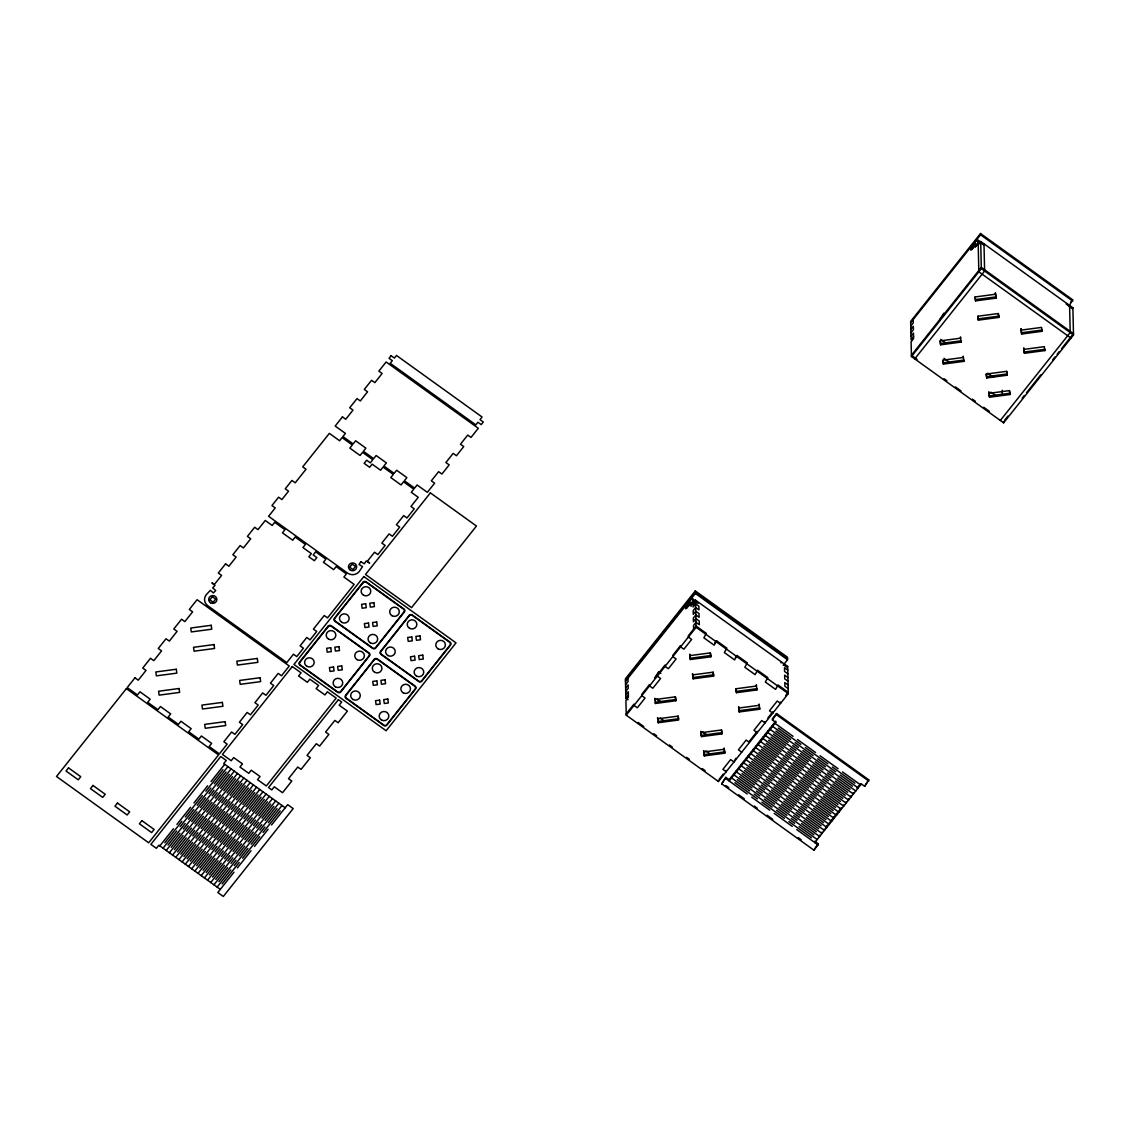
<?xml version="1.0" encoding="UTF-8"?>
<svg xmlns="http://www.w3.org/2000/svg" width="1130" height="1130" viewBox="0 0 1130 1130"><rect width="100%" height="100%" fill="white"/><g stroke="black" fill="none" stroke-linecap="round" stroke-linejoin="round"><path stroke-width="1.5" d="M974.71 245.408L973.057 244.221A8.263 1.582 -54.3 0 1 978.114 240.478L977.535 245.337L980.021 242.329L983.312 244.687L983.99 243.84L984.611 271.031L914.735 358.902M159.853 845.89L173.512 828.714M176.916 824.42L190.575 807.244M193.993 802.95L207.652 785.774M211.07 781.48L224.729 764.29M164.853 842.74L181.93 821.27M185.348 816.976L202.411 795.506M205.83 791.212L222.907 769.728M163.031 848.178L176.69 831.002M180.108 826.708L193.767 809.532M197.185 805.238L210.844 788.062M214.248 783.768L227.907 766.578M168.031 845.028L185.108 823.558M188.526 819.264L205.604 797.794M209.008 793.5L226.085 772.016M166.209 850.466L179.868 833.29M183.286 828.996L196.945 811.82M200.363 807.526L214.022 790.35M217.44 786.056L231.099 768.866M171.223 847.316L188.286 825.846M191.705 821.552L208.782 800.082M212.2 795.788L229.277 774.318M169.387 852.755L183.06 835.578M186.464 831.284L200.123 814.109M203.541 809.815L217.2 792.639M220.618 788.345L234.277 771.169M174.401 849.605L191.479 828.135M194.883 823.841L211.96 802.371M215.378 798.077L232.455 776.607M172.579 855.043L186.238 837.867M189.656 833.573L203.315 816.397M206.719 812.103L220.392 794.927M223.797 790.633L237.455 773.457M177.579 851.893L194.657 830.423M198.075 826.129L215.152 804.659M218.556 800.365L235.633 778.895M175.757 857.331L189.416 840.155M192.835 835.861L206.493 818.685M209.912 814.391L223.571 797.215M226.989 792.921L240.648 775.745M180.758 854.181L197.835 832.711M201.253 828.417L218.33 806.947M221.748 802.653L238.826 781.183M178.936 859.619L192.594 842.443M196.013 838.149L209.672 820.973M213.09 816.679L226.749 799.503M230.167 795.209L243.826 778.033M183.95 856.469L201.027 834.999M204.431 830.705L221.508 809.235M224.927 804.941L242.004 783.471M182.128 861.908L195.787 844.731M199.205 840.438L212.864 823.262M216.268 818.967L229.927 801.792M233.345 797.498L247.004 780.322M187.128 858.758L204.205 837.288M207.623 832.994L224.701 811.524M228.105 807.23L245.182 785.76M185.306 864.196L198.965 847.02M202.383 842.726L216.042 825.55M219.46 821.256L233.119 804.08M236.523 799.786L250.196 782.61M190.306 861.046L207.383 839.576M210.802 835.282L227.879 813.812M231.297 809.518L248.36 788.048M188.484 866.498L202.143 849.308M205.561 845.014L219.22 827.838M222.638 823.544L236.297 806.368M239.715 802.074L253.374 784.898M193.498 863.334L210.576 841.864M213.98 837.57L231.057 816.1M234.475 811.806L251.552 790.336M191.676 868.786L205.335 851.596M208.739 847.302L222.412 830.126M225.816 825.832L239.475 808.656M242.894 804.362L256.552 787.186M196.677 865.637L213.754 844.152M217.172 839.858L234.235 818.388M237.653 814.094L254.73 792.624M194.854 871.075L208.513 853.885M211.931 849.591L225.59 832.415M229.009 828.12L242.668 810.945M246.072 806.651L259.731 789.475M199.855 867.925L216.932 846.441M220.35 842.147L237.427 820.677M240.845 816.383L257.908 794.913M198.032 873.363L211.691 856.173M215.11 851.879L228.769 834.703M232.187 830.409L245.846 813.233M249.264 808.939L262.923 791.763M203.047 870.213L220.11 848.729M223.528 844.435L240.605 822.965M244.024 818.671L261.101 797.201M201.225 875.651L214.884 858.475M218.288 854.167L231.947 836.991M235.365 832.697L249.024 815.521M252.442 811.227L266.101 794.051M206.225 872.501L223.302 851.017M226.72 846.723L243.783 825.253M247.202 820.959L264.279 799.489M204.403 877.939L218.062 860.763M221.48 856.469L235.139 839.279M238.543 834.985L252.216 817.809M255.62 813.515L269.279 796.339M209.403 874.79L226.48 853.32M229.899 849.011L246.976 827.541M250.38 823.247L267.457 801.777M207.581 880.228L221.24 863.052M224.658 858.758L238.317 841.567M241.735 837.274L255.394 820.098M258.812 815.803L272.471 798.628M212.595 877.078L229.658 855.608M233.077 851.314L250.154 829.83M253.572 825.536L270.649 804.066M210.759 882.516L224.432 865.34M227.836 861.046L241.495 843.856M244.913 839.562L258.572 822.386M261.99 818.092L275.649 800.916M215.774 879.366L232.851 857.896M236.255 853.602L253.332 832.118M256.75 827.824L273.827 806.354M213.951 884.804L227.61 867.628M231.029 863.334L244.687 846.158M248.091 841.85L261.75 824.674M265.169 820.38L278.828 803.204M218.952 881.654L236.029 860.184M239.447 855.89L256.524 834.406M259.928 830.112L277.005 808.642M217.13 887.092L230.788 869.916M234.207 865.622L247.865 848.446M251.284 844.152L264.943 826.962M268.361 822.668L282.02 805.492M222.13 883.942L239.207 862.473M242.625 858.178L259.702 836.694M263.12 832.4L280.198 810.93M233.966 872.205L217.822 892.516L223.302 896.471L293.179 808.586L287.698 804.645L271.539 824.957M237.385 867.911L251.044 850.735M254.462 846.441L268.121 829.251M783.175 665.245L787.539 659.75L787.483 657.222L695.303 590.919L625.427 678.791L625.865 698.255L628.054 699.837M625.455 680.062L695.331 592.191L787.511 658.493M1071 338.096L978.82 271.793L978.213 244.603L980.699 241.467L1072.879 307.77L1072.201 308.631L1068.909 306.258L1072.709 299.831L980.515 233.529L910.653 321.414L911.063 339.607L913.548 336.472M625.483 681.334L695.36 593.462L695.303 590.919M910.681 322.672L980.558 234.8L980.515 233.529M689.159 603.208L686.687 607.615L689.159 603.208L691.348 604.79M625.554 684.724L628.054 681.574L627.969 678.198M910.752 326.062L913.252 322.926L913.167 319.536M625.639 688.099L628.125 684.964L628.209 688.354L625.709 691.489M625.78 694.879L628.28 691.73L628.407 697.238L625.907 700.374L626.246 715.177L718.426 781.48L788.302 693.608L787.681 666.418L695.501 600.129L693.015 603.265L693.1 606.965L695.586 603.83L698.877 606.189L698.962 609.889L695.67 607.53L693.184 610.666L693.269 614.367L695.755 611.231L699.046 613.604L699.131 617.305L695.84 614.932L693.34 618.068L693.425 621.768L695.925 618.633L699.216 621.006L699.301 624.706L696.009 622.333L693.509 625.483L693.594 629.184M910.822 329.452L913.323 326.316L913.407 329.692L910.907 332.827M910.978 336.217L913.478 333.082L913.605 338.576L911.105 341.726L911.444 356.529L1003.624 422.832L1073.5 334.96L1072.879 307.77M625.865 698.255L628.365 695.12M660.824 673.423L658.635 671.841L654.496 678.353L665.033 665.09L665.062 666.361L668.353 668.734L676.121 658.974L672.83 656.601L672.802 655.329L680.571 645.569L680.599 646.84L683.89 649.199L691.645 639.439L688.354 637.08L688.325 635.809L696.094 626.034L706.335 633.407L703.863 637.814L714.118 645.188L716.575 640.781L726.816 648.14L724.358 652.547L734.599 659.92L737.057 655.513L747.311 662.872L744.84 667.279L755.08 674.652L757.552 670.245L767.793 677.605L765.321 682.011L775.561 689.385L778.033 684.978L788.274 692.337L785.774 695.473M626.218 713.92L633.986 704.145L634.015 705.417L637.306 707.79L645.061 698.029L641.769 695.656L641.741 694.385L649.51 684.625L649.538 685.896L652.829 688.255L660.598 678.494L657.307 676.136L657.279 674.864M626.246 715.177L696.122 627.305L695.501 600.129M911.444 356.529L981.32 268.658L980.699 241.467M714.909 642.871L716.575 640.781M735.404 657.604L737.057 655.513M1070.52 302.586L1072.709 299.831M787.681 666.418L787.003 667.279L783.712 664.906M1000.333 420.459L1070.209 332.587L1069.587 305.397M719.372 778.994L723.256 774.106M735.87 758.244L733.963 761.959L730.658 759.586L722.903 769.346L726.195 771.719L726.166 770.448M749.458 741.153L757.213 731.392L757.241 732.664L753.95 730.291L761.719 720.53L765.01 722.903L764.982 721.632M767.892 717.974L771.776 713.087M1004.683 420.191L1007.96 416.066M1022.156 398.212L1024.345 395.472M1026.52 392.732L1040.716 374.877M1052.722 359.778L1054.912 357.024M1057.101 354.283L1059.276 351.529M1061.466 348.789L1073.472 333.689L981.292 267.386L911.416 355.258L917.094 359.34M729.147 779.714L725.856 777.355L721.717 783.853L813.897 850.156L818.063 844.915L818.035 843.644L814.744 841.285L814.772 842.556L861.357 783.966L864.648 786.339L868.772 779.841L776.592 713.539L772.44 718.765L772.468 720.036L775.759 722.409L729.175 780.985L729.147 779.714L775.731 721.138L775.759 722.409M721.717 783.853L725.856 777.355M772.468 720.036L776.592 713.539M825.578 827.654L827.739 824.928M829.9 822.202L840.734 808.586M856.992 788.147L859.153 785.421M818.035 843.644L813.897 850.156M868.772 779.841L864.648 786.339M977.846 242.781L975.204 247.075L977.69 244.066M995.445 294.252L974.992 296.978L975.557 300.877L996.01 298.151L995.417 292.981L996.01 298.151M975.557 300.877L975.529 299.605L995.982 296.879M998.779 316.146L998.807 317.417L978.34 320.143L978.312 318.872L998.779 316.146L998.397 313.561M1021.082 330.13L1041.535 327.403L1042.1 331.302L1021.647 334.028L1021.054 328.858L1021.647 334.028M940.612 344.805L940.584 343.534L961.051 340.822L961.079 342.079L940.612 344.805L940.047 340.921L960.514 338.195L960.486 336.924L961.079 342.079M1021.619 332.757L1042.072 330.031L1042.1 331.302M1023.865 349.396L1044.332 346.67L1044.897 350.568L1024.43 353.295L1023.837 348.125L1024.43 353.295M943.409 364.086L943.366 362.815L963.834 360.089L963.862 361.36L943.409 364.086L942.844 360.188L963.297 357.461L963.269 356.19L963.862 361.36M1024.402 352.023L1044.869 349.297L1044.897 350.568M1007.141 373.959L1007.169 375.231L986.702 377.957L986.674 376.686L1007.141 373.959L1006.759 371.375M988.934 393.339L1009.387 390.613L1009.952 394.511L989.499 397.223L988.905 392.068L989.499 397.223M989.47 395.966L1009.923 393.24L1009.556 390.641M689.794 655.626L710.261 652.914L710.812 656.798L690.359 659.525L689.766 654.369L690.359 659.525M690.331 658.253L710.784 655.527L710.417 652.942M692.577 674.907L713.044 672.181L713.609 676.079L693.142 678.791L692.549 673.635L693.142 678.791M693.114 677.534L713.581 674.808L713.2 672.209M675.853 699.47L655.386 702.196L655.414 703.467L675.881 700.741L675.472 696.871M736.449 692.676L736.421 691.405L756.874 688.679L756.902 689.95L736.449 692.676L735.884 688.777L756.351 686.051L756.323 684.794L756.902 689.95M678.099 716.123L657.646 718.835L657.618 717.578L658.211 722.734L678.664 720.008L678.099 716.123L678.636 718.736L658.183 721.463L658.211 722.734M738.667 708.058L759.134 705.332L759.106 704.061L759.699 709.216L739.232 711.942L738.639 706.787L739.232 711.942M739.204 710.671L759.671 707.959L759.699 709.216M700.939 732.72L721.406 729.994L721.971 733.893L701.504 736.619L700.911 731.449L701.504 736.619M701.476 735.348L721.943 732.621L721.562 730.022M703.736 751.987L724.203 749.261L724.16 748.003L724.754 753.159L704.301 755.885L703.707 750.716L704.301 755.885M704.273 754.614L724.726 751.888M980.558 234.8L1072.737 301.103M978.114 240.478L980.784 242.399A8.263 1.582 -54.3 0 1 981.151 242.371M1066.084 304.083A8.263 1.582 -54.3 0 1 1067.003 304.408L1068.641 305.594M1069.474 306.188L1070.294 306.781A8.263 1.582 -54.3 0 0 1069.517 306.385M978.114 240.591L980.303 242.173M1070.294 306.894L1067.003 304.408M976.617 240.521L978.877 242.159M981.32 268.658L1073.5 334.96M940.711 339.353L946.417 343.449M987.79 373.211L993.496 377.321M943.96 358.323L949.666 362.433M991.024 392.195L996.731 396.291M944.03 378.72L946.869 380.754M955.373 386.884L961.051 390.966M972.393 399.116L975.232 401.164M983.736 407.28L989.414 411.362M695.36 593.462L787.539 659.75M689.512 604.056L687.873 602.869A8.263 1.582 -54.3 0 1 692.916 599.14L696.207 601.612A8.263 1.582 -54.3 0 0 695.43 601.104M783.655 664.398L784.474 664.991A8.263 1.582 -54.3 0 1 785.096 665.429L784.686 665.132M698.114 603.349L694.823 600.976L692.337 603.999L692.916 599.14M691.419 599.183L693.467 600.666M694.851 603.01L692.648 601.428L690.006 605.722L692.492 602.714L694.682 604.296M787.765 670.118L784.474 667.759L784.559 671.46L787.85 673.833M689.187 604.479L691.376 606.061M787.935 677.534L784.644 675.161L784.728 678.862L788.02 681.235M788.104 684.935L784.813 682.562L784.898 686.263L788.189 688.636M696.122 627.305L788.302 693.608M776.621 714.81L868.801 781.098M793.034 736.308L775.01 723.341L774.982 722.084M797.526 739.543L815.549 752.509M820.055 755.744L838.079 768.711M842.585 771.945L860.608 784.912L860.58 783.641M778.302 728.101L800.831 744.303M805.337 747.552L827.866 763.739M832.372 766.988L854.887 783.189M790.619 739.345L772.595 726.378L772.567 725.107M795.125 742.58L813.134 755.546M817.64 758.781L835.663 771.748M840.169 774.982L858.193 787.949L858.164 786.678M775.9 731.138L798.416 747.34M802.922 750.574L825.451 766.776M829.957 770.024L852.486 786.226M788.203 742.368L770.18 729.415L770.152 728.144M792.709 745.616L810.733 758.569M815.239 761.818L833.248 774.77M837.754 778.019L855.777 790.972M773.485 734.175L796 750.377M800.506 753.611L823.035 769.812M827.541 773.047L850.071 789.249M785.788 745.405L767.764 732.452L767.736 731.181M790.294 748.653L808.317 761.606M812.823 764.855L830.847 777.807M835.352 781.056L853.362 794.009L853.334 792.737M771.07 737.198L793.599 753.399M798.105 756.648L820.62 772.849M825.126 776.084L847.655 792.285M783.373 748.441L765.363 735.475L765.335 734.217M787.878 751.676L805.902 764.643M810.408 767.877L828.431 780.844M832.937 784.079L850.961 797.046L850.932 795.774M768.654 740.235L791.184 756.436M795.69 759.685L818.219 775.886M822.725 779.121L845.24 795.322M780.971 751.478L762.948 738.512L762.92 737.24M785.477 754.713L803.487 767.68M807.992 770.914L826.016 783.881M830.522 787.116L848.545 800.082L848.517 798.811M766.239 743.272L788.768 759.473M793.274 762.708L815.803 778.909M820.309 782.158L842.825 798.359M778.556 754.515L760.532 741.548L760.504 740.277M783.062 757.75L801.085 770.716M805.577 773.951L823.601 786.918M828.106 790.153L846.13 803.105L846.102 801.848M763.838 746.309L786.353 762.51M790.859 765.745L813.388 781.946M817.894 785.195L840.423 801.382M776.141 757.538L758.117 744.585L758.089 743.314M780.646 760.787L798.67 773.739M803.176 776.988L821.185 789.941M825.691 793.189L843.715 806.142L843.686 804.871M761.422 749.345L783.952 765.547M788.443 768.781L810.973 784.983M815.479 788.217L838.008 804.419M749.487 742.424L746.196 740.065L738.427 749.826L741.718 752.185M773.725 760.575L755.702 747.622L755.673 746.351M778.231 763.824L796.255 776.776M800.76 780.025L818.784 792.977M823.29 796.212L841.299 809.179L841.271 807.908M759.007 752.368L781.536 768.57M786.042 771.818L808.557 788.02M813.063 791.254L835.593 807.456M771.31 763.612L753.3 750.645L753.272 749.374M775.816 766.846L793.839 779.813M798.345 783.048L816.369 796.014M820.874 799.249L838.898 812.216M756.591 755.405L779.121 771.606M783.627 774.841L806.156 791.042M810.662 794.291L833.177 810.492M768.909 766.649L750.885 753.682L750.857 752.41M773.414 769.883L791.424 782.85M795.93 786.085L813.953 799.051M818.459 802.286L836.483 815.253L836.454 813.981M754.176 758.442L776.706 774.643M781.211 777.878L803.741 794.079M808.247 797.328L830.776 813.529M766.493 769.671L748.47 756.719L748.441 755.447M770.999 772.92L789.023 785.873M793.528 789.121L811.538 802.074M816.044 805.323L834.067 818.275L834.039 817.004M751.775 761.479L774.29 777.68M778.796 780.915L801.325 797.116M805.831 800.351L828.361 816.552M764.078 772.708L746.054 759.756L746.026 758.484M768.584 775.957L786.607 788.909M791.113 792.158L809.137 805.111M813.628 808.36L831.652 821.312L831.624 820.041M749.36 764.502L771.889 780.703M776.395 783.952L798.91 800.153M803.416 803.388L825.945 819.589M656.94 699.032L661.22 702.111M702.592 731.859L706.872 734.938M657.392 699.456L659.75 701.165M703.482 732.607L705.84 734.302M761.662 775.745L743.653 762.778L743.611 761.521M766.168 778.98L784.192 791.946M788.698 795.181L806.721 808.148M811.227 811.382L829.236 824.349L829.208 823.078M746.944 767.538L769.474 783.74M773.979 786.989L796.495 803.19M801.001 806.424L823.53 822.626M759.261 778.782L741.238 765.815L741.209 764.544M763.753 782.017L781.776 794.983M786.282 798.218L804.306 811.185M808.812 814.419L826.835 827.386L826.807 826.115M744.529 770.575L767.058 786.777M771.564 790.011L794.093 806.213M798.599 809.461L821.115 825.663M756.846 781.819L738.822 768.852L738.794 767.581M761.352 785.053L779.361 798.02M783.867 801.255L801.89 814.222M806.396 817.456L824.42 830.409L824.392 829.152M742.128 773.612L764.643 789.813M769.149 793.048L791.678 809.25M796.184 812.498L818.713 828.685M754.43 784.841L736.407 771.889L736.379 770.618M758.936 788.09L776.96 801.043M781.466 804.292L799.475 817.244M803.981 820.493L822.004 833.446L821.976 832.174M660.188 718.002L664.468 721.081M705.84 750.843L710.12 753.922M739.712 776.649L762.227 792.85M766.733 796.085L789.263 812.286M793.769 815.521L816.298 831.722M752.015 787.878L733.991 774.926L733.963 773.655M756.521 791.127L774.544 804.08M779.05 807.314L797.074 820.281M801.58 823.516L819.589 836.483L819.561 835.211M737.297 779.672L759.826 795.873M764.332 799.122L786.847 815.323M791.353 818.558L813.883 834.759M749.6 790.915L731.59 777.949L731.562 776.677M754.106 794.15L772.129 807.117M776.635 810.351L794.658 823.318M799.164 826.553L817.188 839.519M734.881 782.709L757.411 798.91M761.917 802.145L784.446 818.346M788.938 821.595L811.467 837.796M725.884 778.612L747.198 793.952M751.704 797.187L769.714 810.154M774.22 813.388L792.243 826.355M796.749 829.59L818.063 844.915M638.069 722.437L643.775 726.548M653.761 733.723L656.615 735.771M669.454 745.009L672.308 747.057M686.574 757.326L689.427 759.374M702.267 768.612L705.12 770.66M725.94 785.647L728.779 787.681M738.709 794.814L744.388 798.896M754.303 806.043L757.142 808.077M767.072 815.224L772.751 819.307M798.274 837.655L801.114 839.703M285.198 807.781L223.74 763.583L226.24 760.448L220.746 756.507L150.869 844.378L156.364 848.319L158.864 845.184L220.308 889.381M998.807 317.417L998.242 313.533L977.775 316.245L978.34 320.143M1007.169 375.231L1006.604 371.346L986.137 374.058L986.702 377.957M975.148 297.006L975.529 299.605M977.93 316.273L978.312 318.872M986.306 374.087L986.674 376.686M940.202 340.949L940.584 343.534M942.999 360.216L943.366 362.815M736.04 688.806L736.421 691.405M724.203 749.261L724.754 753.159M675.881 700.741L675.316 696.843L654.849 699.569L654.821 698.298L655.414 703.467M1009.923 393.24L1009.952 394.511M1003.595 421.561L1003.624 422.832M1002.211 390.245L1002.296 393.621M943.861 314.465L943.833 313.194L939.694 319.691M780.505 702.097L780.533 703.369L777.242 701.01L769.488 710.77L772.779 713.143L772.751 711.872M721.943 732.621L721.971 733.893M718.398 780.209L718.426 781.48M713.581 674.808L713.609 676.079M710.784 655.527L710.812 656.798M658.635 671.841L658.663 673.113M780.901 662.731A8.263 1.582 -54.3 0 1 781.734 662.745M360.851 561.709L359.015 564.477L362.518 566.568L359.171 571.582A8.263 7.868 -1.3 0 1 347.602 573.122L268.587 516.297L275.24 507.921L271.949 505.548L278.602 497.186L281.893 499.559L288.546 491.183L285.254 488.81L291.907 480.448L295.213 482.821L306.018 469.218L302.727 466.845L329.353 433.369L339.593 440.742L342.079 437.607L352.32 444.966L349.834 448.102L360.075 455.475L362.575 452.339L372.815 459.698L370.315 462.834L366.657 460.207L364.157 463.342L369.651 467.297L372.151 464.148L380.556 470.207L383.056 467.071L393.297 474.43L390.796 477.566L401.037 484.94L403.537 481.804L413.778 489.163L411.292 492.299L418.241 497.299L410.953 506.452L414.244 508.825L406.97 517.978L403.678 515.605L396.404 524.758L399.695 527.131L392.407 536.284L389.116 533.911L381.841 543.064L385.132 545.437L377.858 554.59L374.567 552.217L367.278 561.37L369.68 563.093L366.177 561.017L364.354 563.785L360.851 561.709M126.376 688.622L56.5 776.494L148.68 842.796L218.556 754.925L126.376 688.622M134.964 677.816L127.21 687.577L137.45 694.95L139.951 691.8L150.191 699.173L147.691 702.309L157.932 709.682L160.432 706.533L170.672 713.906L168.172 717.042L178.413 724.415L180.913 721.265L191.154 728.638L188.668 731.774L198.908 739.147L201.394 735.997L211.635 743.37L209.149 746.506L219.389 753.88L227.158 744.105L223.867 741.746L231.622 731.986L234.913 734.345L242.682 724.584L239.391 722.211L247.145 712.451L250.45 714.824L258.205 705.064L254.914 702.691L262.683 692.93L265.974 695.289L273.743 685.529L270.437 683.156L278.206 673.395L281.497 675.768L289.266 666.008L197.086 599.705L189.317 609.466L192.609 611.839L184.854 621.599L181.549 619.226L173.794 629L177.085 631.359L169.316 641.12L166.025 638.761L158.257 648.521L161.562 650.894L153.793 660.655L150.502 658.282L142.733 668.056L146.024 670.415L138.27 680.175L134.964 677.816M225.576 563.87L218.288 573.023L221.593 575.396L214.305 584.549L211.917 582.826L214.982 585.453L212.666 587.897L215.731 590.524L213.415 592.953L210.35 590.326L206.197 594.747A8.263 7.868 -1.3 0 0 207.793 605.765L286.808 662.59L293.461 654.214L296.752 656.587L303.405 648.225L300.114 645.852L306.767 637.475L310.058 639.848L316.711 631.486L313.42 629.113L324.239 615.511L327.531 617.884L354.142 584.408L343.901 577.034L346.402 573.899L336.161 566.54L333.661 569.675L323.42 562.302L325.92 559.166L315.68 551.807L313.18 554.943L316.838 557.57L314.338 560.706L308.857 556.765L311.343 553.629L302.939 547.57L305.425 544.434L295.184 537.075L292.698 540.211L282.458 532.837L284.944 529.702L274.703 522.328L272.203 525.478L265.253 520.478L257.979 529.631L254.688 527.258L247.413 536.411L250.705 538.784L243.416 547.937L240.125 545.564L232.851 554.717L236.142 557.09L228.867 566.243L225.576 563.87M342.447 416.899L335.172 426.052L345.413 433.411L342.913 436.547L353.153 443.921L355.653 440.785L365.894 448.144L363.408 451.294L373.649 458.653L376.135 455.517L386.375 462.876L383.889 466.026L394.13 473.385L396.63 470.25L406.871 477.609L404.37 480.759L414.611 488.118L417.111 484.982L427.352 492.341L434.626 483.188L431.335 480.829L438.61 471.676L441.915 474.035L449.189 464.882L445.898 462.523L453.172 453.37L456.464 455.729L463.738 446.576L460.447 444.217L467.735 435.064L471.026 437.423L478.301 428.27L386.121 361.981L378.847 371.134L382.138 373.493L374.849 382.646L371.558 380.287L364.284 389.44L367.575 391.799L360.301 400.952L357.009 398.593L349.721 407.746L353.012 410.105L345.738 419.258L342.447 416.899M391.107 355.696L389.031 358.309L392.322 360.682L390.245 363.295L475.843 424.866L477.919 422.239L481.211 424.612L483.287 421.999L479.996 419.625L482.086 417.012L396.489 355.456L394.398 358.069L391.107 355.696M68.52 767.877L66.034 771.013L78.252 779.813L80.753 776.677L68.52 767.877M212.384 596.725L209.883 599.875L213.174 602.234L215.675 599.098L212.384 596.725M92.985 785.463L90.485 788.613L102.717 797.399L105.217 794.263L92.985 785.463M117.435 803.063L114.949 806.199L127.167 814.984L129.668 811.849L117.435 803.063M141.9 820.648L139.4 823.784L151.632 832.584L154.118 829.448L141.9 820.648M352.193 564.082L349.693 567.232L352.984 569.591L355.484 566.455L352.193 564.082M292.289 666.531L222.412 754.402L231.198 760.716L233.684 757.58L242.47 763.894L239.97 767.03L248.755 773.344L251.241 770.208L260.027 776.522L257.527 779.658L266.313 785.972L336.189 698.1L327.403 691.786L324.917 694.936L316.132 688.622L318.632 685.472L309.846 679.158L307.36 682.308L298.574 675.98L301.074 672.844L292.289 666.531M363.832 576.568L293.955 664.44L386.135 730.743L456.012 642.871L363.832 576.568M430.375 492.878L365.499 574.478L411.588 607.629L476.465 526.029L430.375 492.878M328.138 626.175L299.478 662.208A2.204 2.091 -1.3 0 0 299.902 665.146L337.715 692.337A2.204 2.091 -1.3 0 0 340.794 691.927L369.454 655.894A2.204 2.091 -1.3 0 0 369.03 652.956L331.231 625.766A2.204 2.091 -1.3 0 0 328.138 626.175M363.069 582.233L334.423 618.28A2.204 2.091 -1.3 0 0 334.847 621.203L372.646 648.394A2.204 2.091 -1.3 0 0 375.739 647.984L404.399 611.952A2.204 2.091 -1.3 0 0 403.975 609.014L366.162 581.823A2.204 2.091 -1.3 0 0 363.069 582.233M328.209 626.627L299.959 662.152A2.204 2.091 -1.3 0 0 300.382 665.076L337.644 691.885A2.204 2.091 -1.3 0 0 340.737 691.461L368.973 655.951A2.204 2.091 -1.3 0 0 368.55 653.013L331.288 626.218A2.204 2.091 -1.3 0 0 328.209 626.627M363.14 582.699L334.904 618.209A2.204 2.091 -1.3 0 0 335.328 621.147L372.589 647.942A2.204 2.091 -1.3 0 0 375.668 647.532L403.904 612.008A2.204 2.091 -1.3 0 0 403.481 609.084L366.233 582.289A2.204 2.091 -1.3 0 0 363.14 582.699M338.379 699.682L268.502 787.553L271.793 789.927L274.293 786.791L282.528 792.709L291.794 781.056L288.503 778.683L297.769 767.03L301.06 769.389L310.326 757.736L307.035 755.363L316.315 743.71L319.606 746.083L328.872 734.429L325.581 732.056L334.847 720.403L338.138 722.762L347.404 711.109L339.184 705.191L341.67 702.055L338.379 699.682M374.228 659.327L345.568 695.36A2.204 2.091 -1.3 0 0 345.992 698.298L383.805 725.488A2.204 2.091 -1.3 0 0 386.884 725.079L415.543 689.032A2.204 2.091 -1.3 0 0 415.12 686.094L377.321 658.903A2.204 2.091 -1.3 0 0 374.228 659.327M409.173 615.384L380.513 651.417A2.204 2.091 -1.3 0 0 380.937 654.355L418.736 681.545A2.204 2.091 -1.3 0 0 421.829 681.136L450.489 645.103A2.204 2.091 -1.3 0 0 450.065 642.165L412.252 614.974A2.204 2.091 -1.3 0 0 409.173 615.384M374.298 659.779L346.048 695.289A2.204 2.091 -1.3 0 0 346.472 698.227L383.734 725.022A2.204 2.091 -1.3 0 0 386.827 724.613L415.063 689.102A2.204 2.091 -1.3 0 0 414.639 686.164L377.378 659.369A2.204 2.091 -1.3 0 0 374.298 659.779M409.23 615.85L380.994 651.36A2.204 2.091 -1.3 0 0 381.417 654.298L418.679 681.093A2.204 2.091 -1.3 0 0 421.758 680.684L449.994 645.159A2.204 2.091 -1.3 0 0 449.57 642.221L412.323 615.426A2.204 2.091 -1.3 0 0 409.23 615.85M974.357 244.56L971.885 248.967L974.357 244.56M365.682 603.801L361.586 604.352L362.151 608.237L366.247 607.7L365.682 603.801M373.875 602.714L369.778 603.25L370.343 607.149L374.425 606.612L373.875 602.714M211.211 625.3L190.758 628.026L191.309 631.924L211.776 629.198L211.211 625.3M368.479 623.068L364.383 623.619L364.948 627.517L369.03 626.966L368.479 623.068M376.657 621.98L372.561 622.531L373.126 626.416L377.222 625.879L376.657 621.98M214.008 644.58L193.541 647.292L194.106 651.191L214.573 648.465L214.008 644.58M330.751 647.744L326.655 648.281L327.22 652.18L331.316 651.629L330.751 647.744M338.929 646.643L334.833 647.193L335.398 651.092L339.494 650.541L338.929 646.643M411.772 636.953L407.676 637.49L408.241 641.388L412.337 640.851L411.772 636.953M419.965 635.865L415.868 636.402L416.433 640.3L420.53 639.75L419.965 635.865M176.28 669.243L155.813 671.969L156.378 675.853L176.845 673.127L176.28 669.243M257.301 658.451L236.848 661.177L237.399 665.076L257.866 662.35L257.301 658.451M333.534 667.011L329.437 667.562L330.002 671.446L334.099 670.909L333.534 667.011M341.726 665.923L337.63 666.46L338.195 670.358L342.277 669.808L341.726 665.923M414.569 656.219L410.473 656.77L411.038 660.655L415.12 660.118L414.569 656.219M422.747 655.132L418.651 655.683L419.216 659.567L423.312 659.03L422.747 655.132M179.063 688.509L158.596 691.235L159.161 695.134L179.628 692.408L179.063 688.509M260.098 677.718L239.631 680.444L240.196 684.342L260.663 681.616L260.098 677.718M376.841 680.882L372.745 681.432L373.31 685.331L377.406 684.78L376.841 680.882M385.019 679.794L380.923 680.345L381.488 684.243L385.584 683.692L385.019 679.794M222.37 702.394L201.903 705.106L202.468 709.004L222.935 706.278L222.37 702.394M379.624 700.162L375.527 700.699L376.092 704.597L380.189 704.047L379.624 700.162M387.816 699.075L383.72 699.611L384.285 703.51L388.367 702.959L387.816 699.075M225.153 721.66L204.7 724.387L205.25 728.271L225.718 725.559L225.153 721.66M363.521 595.213A4.817 4.591 -1.3 0 0 370.767 591.258A4.817 4.591 -1.3 0 0 363.563 587.261A4.817 4.591 -1.3 0 0 363.521 595.213M409.611 628.351A4.817 4.591 -1.3 0 0 416.857 624.41A4.817 4.591 -1.3 0 0 409.653 620.412A4.817 4.591 -1.3 0 0 409.611 628.351M328.576 639.142A4.817 4.591 -1.3 0 0 335.836 635.201A4.817 4.591 -1.3 0 0 328.632 631.204A4.817 4.591 -1.3 0 0 328.576 639.142M374.666 672.293A4.817 4.591 -1.3 0 0 381.926 668.353A4.817 4.591 -1.3 0 0 374.722 664.341A4.817 4.591 -1.3 0 0 374.666 672.293M341.882 622.418A4.817 4.591 -1.3 0 0 349.142 618.463A4.817 4.591 -1.3 0 0 341.938 614.466A4.817 4.591 -1.3 0 0 341.882 622.418M387.971 655.57A4.817 4.591 -1.3 0 0 395.232 651.615A4.817 4.591 -1.3 0 0 388.028 647.617A4.817 4.591 -1.3 0 0 387.971 655.57M306.95 666.347A4.817 4.591 -1.3 0 0 314.197 662.406A4.817 4.591 -1.3 0 0 306.993 658.409A4.817 4.591 -1.3 0 0 306.95 666.347M353.04 699.498A4.817 4.591 -1.3 0 0 360.286 695.557A4.817 4.591 -1.3 0 0 353.083 691.56A4.817 4.591 -1.3 0 0 353.04 699.498M392.068 615.737A4.817 4.591 -1.3 0 0 399.314 611.796A4.817 4.591 -1.3 0 0 392.11 607.785A4.817 4.591 -1.3 0 0 392.068 615.737M438.158 648.888A4.817 4.591 -1.3 0 0 445.404 644.933A4.817 4.591 -1.3 0 0 438.2 640.936A4.817 4.591 -1.3 0 0 438.158 648.888M357.122 659.666A4.817 4.591 -1.3 0 0 364.383 655.725A4.817 4.591 -1.3 0 0 357.179 651.727A4.817 4.591 -1.3 0 0 357.122 659.666M403.212 692.817A4.817 4.591 -1.3 0 0 410.473 688.876A4.817 4.591 -1.3 0 0 403.269 684.879A4.817 4.591 -1.3 0 0 403.212 692.817M370.428 642.942A4.817 4.591 -1.3 0 0 377.674 639.001A4.817 4.591 -1.3 0 0 370.47 635.004A4.817 4.591 -1.3 0 0 370.428 642.942M416.518 676.093A4.817 4.591 -1.3 0 0 423.764 672.152A4.817 4.591 -1.3 0 0 416.56 668.155A4.817 4.591 -1.3 0 0 416.518 676.093M335.483 686.885A4.817 4.591 -1.3 0 0 342.743 682.93A4.817 4.591 -1.3 0 0 335.539 678.932A4.817 4.591 -1.3 0 0 335.483 686.885M381.573 720.036A4.817 4.591 -1.3 0 0 388.833 716.081A4.817 4.591 -1.3 0 0 381.629 712.084A4.817 4.591 -1.3 0 0 381.573 720.036M350.371 570.142A4.11 3.913 -1.3 0 0 356.699 567.02A4.11 3.913 -1.3 0 0 350.696 563.361A4.11 3.913 -1.3 0 0 350.371 570.142M210.561 602.784A4.11 3.913 -1.3 0 0 216.889 599.663A4.11 3.913 -1.3 0 0 210.886 596.004A4.11 3.913 -1.3 0 0 210.561 602.784M687.181 607.587A4.11 0.791 -54.3 0 0 690.345 602.092A4.11 0.791 -54.3 0 0 686.249 606.556A4.11 0.791 -54.3 0 0 687.181 607.587M972.379 248.939A4.11 0.791 -54.3 0 0 975.543 243.444A4.11 0.791 -54.3 0 0 971.447 247.894A4.11 0.791 -54.3 0 0 972.379 248.939"/></g></svg>
